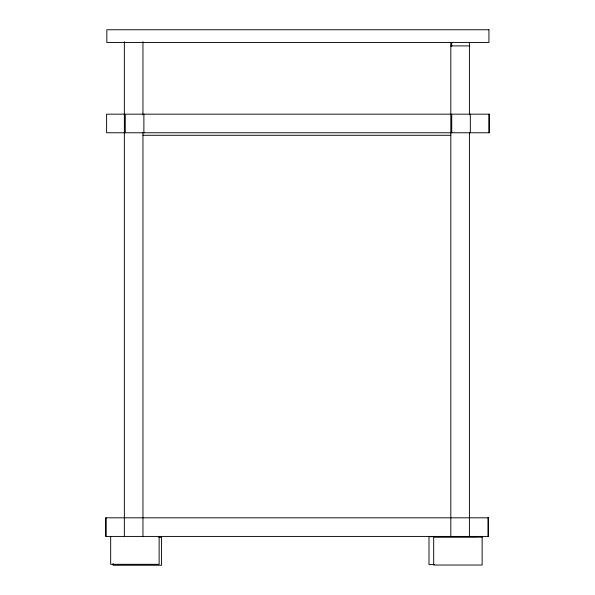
<?xml version="1.0" encoding="UTF-8"?>
<svg xmlns="http://www.w3.org/2000/svg" width="595" height="595" viewBox="0 0 595 595"><rect width="100%" height="100%" fill="white"/><g stroke="black" fill="none" stroke-linecap="round" stroke-linejoin="round"><path stroke-width="0.89" d="M450.817 45.904L469.418 45.904M124.615 114.166L106.609 114.166L106.609 132.774L124.615 132.774M451.263 114.166L125.27 114.166L125.27 132.774L489.306 132.774L489.306 114.166L451.731 114.166L451.731 132.774M142.956 135.288L450.817 135.288M477.458 536.675L428.995 536.675L428.995 564.581L434.476 564.581M158.82 537.345L161.565 537.345L161.565 565.25L113.095 565.25L113.095 563.45M488.934 114.166L488.934 132.774M488.019 517.814L488.019 536.422M470.333 114.166L470.333 132.774M469.418 42.476L469.418 114.894M469.418 132.298L469.418 536.422M451.731 42.476L451.731 46.194M450.817 42.476L450.817 536.422M159.133 536.422L159.133 564.32L110.67 564.32L110.67 536.422M143.878 114.166L143.878 132.774M142.956 41.672L142.956 114.902M142.956 132.506L142.956 536.422M124.355 41.68L124.355 536.422M106.066 517.814L106.066 536.422M488.934 29.75L106.832 29.75L106.832 42.476L488.934 42.476L488.934 29.75M488.391 517.814L105.694 517.814L105.694 536.422L488.391 536.422L488.391 517.814M482.143 537.129L433.681 537.129L433.681 565.027L482.143 565.027L482.143 537.129"/></g></svg>
